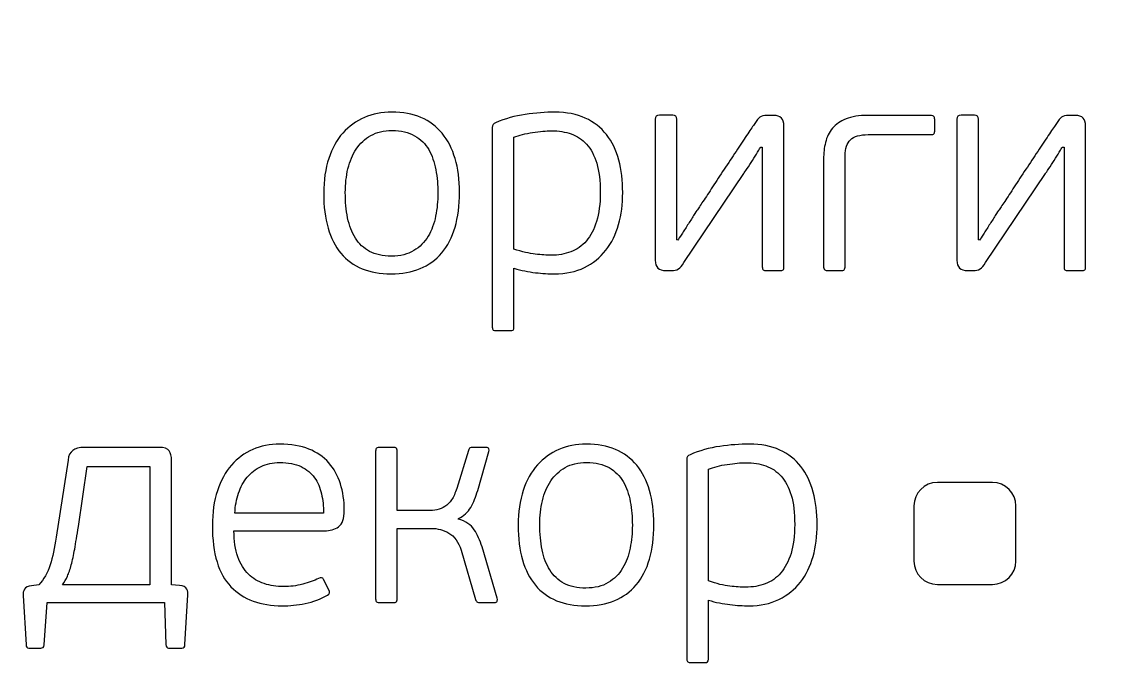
# Model space of a CAD drawing. Header units: centimetres. Extents: x -21.3 to 21.2, y -15.2 to 14.8.
# Drawn here: x -16.374 to -15.523, y 10.952 to 11.458 of the extents above; entities that cross this region are included whole.
import ezdxf

# ---------------------------------------------------------------- set-up
doc = ezdxf.new("R2010")
doc.units = ezdxf.units.CM
doc.header["$MEASUREMENT"] = 0
doc.layers.add('layer 1', color=7, linetype='Continuous')

msp = doc.modelspace()

# ---------------------------------------------------------------- linework, layer by layer
at = {"layer": 'layer 1', "color": 250, "lineweight": 9}
msp.add_open_spline([(-20.48124, 11.05641), (-19.50763, 9.93629), (-20.63091, 9.21685), (-20.38405, 8.155), (-20.38405, 8.155), (-20.16165, 7.19839), (-19.23313, 6.64559), (-18.3293, 6.43503), (-18.3293, 6.43503), (-18.3293, 6.43503), (-18.52548, 6.34899), (-18.52548, 6.34899), (-18.52548, 6.34899), (-18.77768, 6.25434), (-18.83952, 6.22257), (-19.06218, 6.03902), (-19.06218, 6.03902), (-19.28648, 5.85412), (-19.46901, 5.69561), (-19.58558, 5.39825), (-19.58558, 5.39825), (-19.77405, 4.91749), (-19.59821, 4.44479), (-19.2911, 4.13267), (-19.2911, 4.13267), (-19.17447, 4.01414), (-19.12273, 3.93029), (-19.00818, 3.81586), (-19.00818, 3.81586), (-18.06119, 2.86987), (-19.673, 1.85225), (-19.51121, 0.9869), (-19.51121, 0.9869), (-19.47444, 0.79026), (-19.39599, 0.71346), (-19.2818, 0.6142), (-19.2818, 0.6142), (-19.2818, 0.6142), (-19.07013, 0.6142), (-19.07013, 0.6142), (-19.07013, 0.6142), (-18.52163, 1.09095), (-18.86097, 1.4334), (-18.72211, 2.10062), (-18.72211, 2.10062), (-18.51994, 3.07206), (-17.46212, 3.13336), (-16.88172, 3.9644), (-16.88172, 3.9644), (-16.753, 4.14871), (-16.70448, 4.38319), (-16.63188, 4.63178), (-16.63188, 4.63178), (-16.56746, 4.85235), (-16.48956, 5.15629), (-16.31846, 5.27086), (-16.31846, 5.27086), (-16.19017, 5.00348), (-16.63712, 3.93343), (-16.27716, 3.89909), (-16.27716, 3.89909), (-15.95477, 3.87263), (-16.20726, 4.74762), (-15.93041, 5.27086), (-15.93041, 5.27086), (-15.4407, 5.01174), (-15.58374, 4.22602), (-15.53804, 3.79351), (-15.53804, 3.79351), (-15.35531, 2.0643), (-13.85762, 2.81711), (-13.49519, 2.02636), (-13.49519, 2.02636), (-13.24328, 1.47673), (-13.33885, 0.89642), (-12.72013, 0.89642), (-12.72013, 0.89642), (-12.56082, 1.13433), (-12.53964, 1.34378), (-12.69873, 1.62337), (-12.69873, 1.62337), (-12.94355, 2.05359), (-13.49783, 2.39427), (-13.41945, 2.86311), (-13.41945, 2.86311), (-13.33071, 3.39399), (-12.3524, 3.93692), (-12.87211, 5.04832), (-12.87211, 5.04832), (-12.99829, 5.31814), (-13.32545, 5.65994), (-13.59024, 5.81186), (-13.59024, 5.81186), (-13.71943, 5.88598), (-13.84145, 5.90507), (-13.91957, 6.01169), (-13.91957, 6.01169), (-13.70457, 6.01169), (-13.38829, 6.11747), (-13.24393, 6.18271), (-13.24393, 6.18271), (-13.02243, 6.28282), (-12.90803, 6.40551), (-12.74607, 6.5668), (-12.74607, 6.5668), (-12.45003, 6.86159), (-12.28242, 7.24684), (-12.15139, 7.70073), (-12.15139, 7.70073), (-12.02655, 8.13321), (-11.93247, 8.63226), (-11.74458, 9.02253), (-11.74458, 9.02253), (-11.3723, 9.79579), (-11.27957, 9.58561), (-11.02004, 9.88549), (-11.02004, 9.88549), (-10.81943, 10.12858), (-11.1653, 10.17303), (-11.35872, 10.11939), (-11.35872, 10.11939), (-11.4803, 10.08567), (-11.59694, 10.01186), (-11.69649, 9.96222), (-11.69649, 9.96222), (-12.37308, 9.62489), (-12.96594, 9.8032), (-13.94, 9.20711), (-13.94, 9.20711), (-14.52085, 8.85165), (-15.05976, 8.2471), (-15.36636, 7.63487), (-15.36636, 7.63487), (-15.39206, 7.58355), (-15.42192, 7.53221), (-15.43739, 7.4765), (-15.43739, 7.4765), (-15.48371, 7.30972), (-15.5532, 7.37628), (-15.49887, 7.45012), (-15.49887, 7.45012), (-15.44981, 7.51508), (-15.40932, 7.60773), (-15.44337, 7.72946), (-15.44337, 7.72946), (-15.50018, 7.93254), (-15.73826, 7.71833), (-15.37964, 8.74176), (-15.37964, 8.74176), (-15.23796, 9.14606), (-14.87314, 9.71549), (-14.53357, 9.90651), (-14.53357, 9.90651), (-14.23771, 10.07295), (-14.0686, 9.75855), (-13.70791, 10.06863), (-13.70791, 10.06863), (-13.34355, 10.35713), (-13.91861, 10.40096), (-14.19113, 10.26966), (-14.19113, 10.26966), (-14.30277, 10.21587), (-14.4828, 10.15845), (-14.57883, 10.09209), (-14.57883, 10.09209), (-15.13721, 9.70624), (-15.50471, 9.16134), (-15.65988, 8.48642), (-15.65988, 8.48642), (-15.70933, 8.29217), (-15.80263, 8.05219), (-15.84716, 8.39801), (-15.84716, 8.39801), (-15.94871, 9.1566), (-15.99017, 9.70987), (-16.60451, 10.3282), (-16.60451, 10.3282), (-16.74265, 10.46723), (-17.2672, 10.8666), (-17.3768, 10.63308), (-17.3768, 10.63308), (-17.49736, 10.30898), (-16.90858, 10.20822), (-16.66323, 10.07665), (-16.66323, 10.07665), (-16.25355, 9.85695), (-15.86953, 8.06992), (-16.06247, 7.90697), (-16.06247, 7.90697), (-16.25516, 7.74421), (-16.20721, 7.59841), (-16.13743, 7.45794), (-16.13743, 7.45794), (-16.08807, 7.35859), (-16.21138, 7.29185), (-16.25181, 7.48945), (-16.25181, 7.48945), (-16.31337, 7.83084), (-16.5628, 8.2617), (-16.71797, 8.57552), (-16.71797, 8.57552), (-16.84914, 8.84079), (-16.97501, 8.95265), (-17.1447, 9.17184), (-17.1447, 9.17184), (-17.59002, 9.74708), (-18.50385, 9.91917), (-19.02462, 10.36109), (-19.02462, 10.36109), (-19.22037, 10.5272), (-19.33814, 10.68138), (-19.55282, 10.85594), (-19.55282, 10.85594), (-19.64969, 10.9347), (-20.48124, 11.45764), (-20.48124, 11.05641)], degree=3, knots=[0, 0, 0, 0, 0.018182, 0.018182, 0.018182, 0.018182, 0.036364, 0.036364, 0.036364, 0.036364, 0.054545, 0.054545, 0.054545, 0.054545, 0.072727, 0.072727, 0.072727, 0.072727, 0.090909, 0.090909, 0.090909, 0.090909, 0.109091, 0.109091, 0.109091, 0.109091, 0.127273, 0.127273, 0.127273, 0.127273, 0.145455, 0.145455, 0.145455, 0.145455, 0.163636, 0.163636, 0.163636, 0.163636, 0.181818, 0.181818, 0.181818, 0.181818, 0.2, 0.2, 0.2, 0.2, 0.218182, 0.218182, 0.218182, 0.218182, 0.236364, 0.236364, 0.236364, 0.236364, 0.254545, 0.254545, 0.254545, 0.254545, 0.272727, 0.272727, 0.272727, 0.272727, 0.290909, 0.290909, 0.290909, 0.290909, 0.309091, 0.309091, 0.309091, 0.309091, 0.327273, 0.327273, 0.327273, 0.327273, 0.345455, 0.345455, 0.345455, 0.345455, 0.363636, 0.363636, 0.363636, 0.363636, 0.381818, 0.381818, 0.381818, 0.381818, 0.4, 0.4, 0.4, 0.4, 0.418182, 0.418182, 0.418182, 0.418182, 0.436364, 0.436364, 0.436364, 0.436364, 0.454545, 0.454545, 0.454545, 0.454545, 0.472727, 0.472727, 0.472727, 0.472727, 0.490909, 0.490909, 0.490909, 0.490909, 0.509091, 0.509091, 0.509091, 0.509091, 0.527273, 0.527273, 0.527273, 0.527273, 0.545455, 0.545455, 0.545455, 0.545455, 0.563636, 0.563636, 0.563636, 0.563636, 0.581818, 0.581818, 0.581818, 0.581818, 0.6, 0.6, 0.6, 0.6, 0.618182, 0.618182, 0.618182, 0.618182, 0.636364, 0.636364, 0.636364, 0.636364, 0.654545, 0.654545, 0.654545, 0.654545, 0.672727, 0.672727, 0.672727, 0.672727, 0.690909, 0.690909, 0.690909, 0.690909, 0.709091, 0.709091, 0.709091, 0.709091, 0.727273, 0.727273, 0.727273, 0.727273, 0.745455, 0.745455, 0.745455, 0.745455, 0.763636, 0.763636, 0.763636, 0.763636, 0.781818, 0.781818, 0.781818, 0.781818, 0.8, 0.8, 0.8, 0.8, 0.818182, 0.818182, 0.818182, 0.818182, 0.836364, 0.836364, 0.836364, 0.836364, 0.854545, 0.854545, 0.854545, 0.854545, 0.872727, 0.872727, 0.872727, 0.872727, 0.890909, 0.890909, 0.890909, 0.890909, 0.909091, 0.909091, 0.909091, 0.909091, 0.927273, 0.927273, 0.927273, 0.927273, 0.945455, 0.945455, 0.945455, 0.945455, 0.963636, 0.963636, 0.963636, 0.963636, 1, 1, 1, 1], dxfattribs=at)
at = {"layer": 'layer 1', "color": 29}
for points, knots in [([(-16.03528, 11.32587), (-16.03528, 11.30544), (-16.03985, 11.28981), (-16.04896, 11.27898), (-16.04896, 11.27898), (-16.05811, 11.26815), (-16.07119, 11.26274), (-16.08823, 11.26274), (-16.08823, 11.26274), (-16.10511, 11.26274), (-16.118, 11.26804), (-16.12692, 11.27864), (-16.12692, 11.27864), (-16.1358, 11.28924), (-16.14026, 11.30475), (-16.14026, 11.32518), (-16.14026, 11.32518), (-16.14026, 11.33525), (-16.13896, 11.34421), (-16.13637, 11.35206), (-16.13637, 11.35206), (-16.13378, 11.35991), (-16.13016, 11.36647), (-16.12543, 11.37173), (-16.12543, 11.37173), (-16.1207, 11.37699), (-16.11514, 11.38099), (-16.10877, 11.38374), (-16.10877, 11.38374), (-16.10237, 11.38648), (-16.09532, 11.38785), (-16.08754, 11.38785), (-16.08754, 11.38785), (-16.0705, 11.38785), (-16.05754, 11.3824), (-16.04862, 11.3715), (-16.04862, 11.3715), (-16.03974, 11.3606), (-16.03528, 11.34539), (-16.03528, 11.32587)], [0, 0, 0, 0, 0.090909, 0.090909, 0.090909, 0.090909, 0.181818, 0.181818, 0.181818, 0.181818, 0.272727, 0.272727, 0.272727, 0.272727, 0.363636, 0.363636, 0.363636, 0.363636, 0.454545, 0.454545, 0.454545, 0.454545, 0.545455, 0.545455, 0.545455, 0.545455, 0.636364, 0.636364, 0.636364, 0.636364, 0.727273, 0.727273, 0.727273, 0.727273, 0.818182, 0.818182, 0.818182, 0.818182, 1, 1, 1, 1]), ([(-15.90903, 11.32564), (-15.90903, 11.3168), (-15.91009, 11.30856), (-15.91223, 11.30094), (-15.91223, 11.30094), (-15.91436, 11.29331), (-15.91764, 11.28668), (-15.92206, 11.28104), (-15.92206, 11.28104), (-15.92648, 11.2754), (-15.93201, 11.27094), (-15.93864, 11.26766), (-15.93864, 11.26766), (-15.94528, 11.26438), (-15.95301, 11.26274), (-15.96186, 11.26274), (-15.96186, 11.26274), (-15.96628, 11.26274), (-15.97116, 11.26305), (-15.9765, 11.26366), (-15.9765, 11.26366), (-15.98183, 11.26427), (-15.9874, 11.26541), (-15.99319, 11.26709), (-15.99319, 11.26709), (-15.99319, 11.26709), (-15.99319, 11.22158), (-15.99319, 11.22158), (-15.99319, 11.22158), (-15.99319, 11.22035), (-15.99339, 11.21959), (-15.99377, 11.21929), (-15.99377, 11.21929), (-15.99415, 11.21898), (-15.99495, 11.21883), (-15.99617, 11.21883), (-15.99617, 11.21883), (-15.99617, 11.21883), (-16.00669, 11.21883), (-16.00669, 11.21883), (-16.00669, 11.21883), (-16.00775, 11.21883), (-16.00856, 11.21898), (-16.00909, 11.21929), (-16.00909, 11.21929), (-16.00962, 11.21959), (-16.00989, 11.22035), (-16.00989, 11.22158), (-16.00989, 11.22158), (-16.00989, 11.22158), (-16.00989, 11.37596), (-16.00989, 11.37596), (-16.00989, 11.37596), (-16.00989, 11.37779), (-16.00905, 11.37901), (-16.00737, 11.37962), (-16.00737, 11.37962), (-16.00006, 11.38282), (-15.99239, 11.385), (-15.98439, 11.38614), (-15.98439, 11.38614), (-15.97638, 11.38728), (-15.96872, 11.38785), (-15.9614, 11.38785), (-15.9614, 11.38785), (-15.9524, 11.38785), (-15.94459, 11.38633), (-15.93796, 11.38328), (-15.93796, 11.38328), (-15.93133, 11.38023), (-15.92587, 11.37596), (-15.9216, 11.37047), (-15.9216, 11.37047), (-15.91733, 11.36498), (-15.91417, 11.35843), (-15.91211, 11.3508), (-15.91211, 11.3508), (-15.91005, 11.34318), (-15.90903, 11.33479), (-15.90903, 11.32564)], [0, 0, 0, 0, 0.047619, 0.047619, 0.047619, 0.047619, 0.095238, 0.095238, 0.095238, 0.095238, 0.142857, 0.142857, 0.142857, 0.142857, 0.190476, 0.190476, 0.190476, 0.190476, 0.238095, 0.238095, 0.238095, 0.238095, 0.285714, 0.285714, 0.285714, 0.285714, 0.333333, 0.333333, 0.333333, 0.333333, 0.380952, 0.380952, 0.380952, 0.380952, 0.428571, 0.428571, 0.428571, 0.428571, 0.47619, 0.47619, 0.47619, 0.47619, 0.52381, 0.52381, 0.52381, 0.52381, 0.571429, 0.571429, 0.571429, 0.571429, 0.619048, 0.619048, 0.619048, 0.619048, 0.666667, 0.666667, 0.666667, 0.666667, 0.714286, 0.714286, 0.714286, 0.714286, 0.761905, 0.761905, 0.761905, 0.761905, 0.809524, 0.809524, 0.809524, 0.809524, 0.857143, 0.857143, 0.857143, 0.857143, 0.904762, 0.904762, 0.904762, 0.904762, 1, 1, 1, 1]), ([(-15.88387, 11.38236), (-15.88387, 11.3845), (-15.8828, 11.38557), (-15.88067, 11.38557), (-15.88067, 11.38557), (-15.88067, 11.38557), (-15.87037, 11.38557), (-15.87037, 11.38557), (-15.87037, 11.38557), (-15.86824, 11.38557), (-15.86717, 11.3845), (-15.86717, 11.38236), (-15.86717, 11.38236), (-15.86717, 11.38236), (-15.86717, 11.28905), (-15.86717, 11.28905), (-15.86717, 11.28905), (-15.86717, 11.28905), (-15.86648, 11.28882), (-15.86648, 11.28882), (-15.86648, 11.28882), (-15.86587, 11.28973), (-15.86484, 11.29129), (-15.86339, 11.29351), (-15.86339, 11.29351), (-15.86195, 11.29572), (-15.86042, 11.29808), (-15.85882, 11.3006), (-15.85882, 11.3006), (-15.85722, 11.30311), (-15.8557, 11.30551), (-15.85425, 11.3078), (-15.85425, 11.3078), (-15.8528, 11.31009), (-15.85177, 11.31161), (-15.85116, 11.31238), (-15.85116, 11.31238), (-15.85009, 11.31405), (-15.84842, 11.31661), (-15.84613, 11.32004), (-15.84613, 11.32004), (-15.84384, 11.32347), (-15.84129, 11.32736), (-15.83846, 11.3317), (-15.83846, 11.3317), (-15.83564, 11.33605), (-15.83263, 11.34062), (-15.82943, 11.34543), (-15.82943, 11.34543), (-15.82623, 11.35023), (-15.82318, 11.3548), (-15.82028, 11.35915), (-15.82028, 11.35915), (-15.81738, 11.36349), (-15.81475, 11.36746), (-15.81239, 11.37104), (-15.81239, 11.37104), (-15.81003, 11.37463), (-15.80816, 11.37733), (-15.80679, 11.37916), (-15.80679, 11.37916), (-15.80541, 11.38145), (-15.80416, 11.38305), (-15.80301, 11.38397), (-15.80301, 11.38397), (-15.80187, 11.38488), (-15.79992, 11.38534), (-15.79718, 11.38534), (-15.79718, 11.38534), (-15.79718, 11.38534), (-15.79215, 11.38534), (-15.79215, 11.38534), (-15.79215, 11.38534), (-15.78696, 11.38534), (-15.78438, 11.38267), (-15.78438, 11.37733), (-15.78438, 11.37733), (-15.78438, 11.37733), (-15.78438, 11.26823), (-15.78438, 11.26823), (-15.78438, 11.26823), (-15.78438, 11.26701), (-15.7846, 11.26621), (-15.78506, 11.26583), (-15.78506, 11.26583), (-15.78552, 11.26545), (-15.78635, 11.26526), (-15.78758, 11.26526), (-15.78758, 11.26526), (-15.78758, 11.26526), (-15.79787, 11.26526), (-15.79787, 11.26526), (-15.79787, 11.26526), (-15.79909, 11.26526), (-15.79992, 11.26545), (-15.80038, 11.26583), (-15.80038, 11.26583), (-15.80084, 11.26621), (-15.80107, 11.26701), (-15.80107, 11.26823), (-15.80107, 11.26823), (-15.80107, 11.26823), (-15.80107, 11.36086), (-15.80107, 11.36086), (-15.80107, 11.36086), (-15.80107, 11.36086), (-15.80221, 11.36086), (-15.80221, 11.36086), (-15.80221, 11.36086), (-15.80267, 11.36025), (-15.80351, 11.35896), (-15.80473, 11.35698), (-15.80473, 11.35698), (-15.80595, 11.35499), (-15.80728, 11.35286), (-15.80873, 11.35057), (-15.80873, 11.35057), (-15.81018, 11.34829), (-15.81155, 11.34615), (-15.81285, 11.34417), (-15.81285, 11.34417), (-15.81414, 11.34219), (-15.81502, 11.34089), (-15.81548, 11.34028), (-15.81548, 11.34028), (-15.81548, 11.34028), (-15.86168, 11.27144), (-15.86168, 11.27144), (-15.86168, 11.27144), (-15.86321, 11.26899), (-15.86466, 11.26736), (-15.86602, 11.26652), (-15.86602, 11.26652), (-15.8674, 11.26568), (-15.86915, 11.26526), (-15.87128, 11.26526), (-15.87128, 11.26526), (-15.87128, 11.26526), (-15.87563, 11.26526), (-15.87563, 11.26526), (-15.87563, 11.26526), (-15.88112, 11.26526), (-15.88387, 11.26793), (-15.88387, 11.27326), (-15.88387, 11.27326), (-15.88387, 11.27326), (-15.88387, 11.38236), (-15.88387, 11.38236)], [0, 0, 0, 0, 0.026316, 0.026316, 0.026316, 0.026316, 0.052632, 0.052632, 0.052632, 0.052632, 0.078947, 0.078947, 0.078947, 0.078947, 0.105263, 0.105263, 0.105263, 0.105263, 0.131579, 0.131579, 0.131579, 0.131579, 0.157895, 0.157895, 0.157895, 0.157895, 0.184211, 0.184211, 0.184211, 0.184211, 0.210526, 0.210526, 0.210526, 0.210526, 0.236842, 0.236842, 0.236842, 0.236842, 0.263158, 0.263158, 0.263158, 0.263158, 0.289474, 0.289474, 0.289474, 0.289474, 0.315789, 0.315789, 0.315789, 0.315789, 0.342105, 0.342105, 0.342105, 0.342105, 0.368421, 0.368421, 0.368421, 0.368421, 0.394737, 0.394737, 0.394737, 0.394737, 0.421053, 0.421053, 0.421053, 0.421053, 0.447368, 0.447368, 0.447368, 0.447368, 0.473684, 0.473684, 0.473684, 0.473684, 0.5, 0.5, 0.5, 0.5, 0.526316, 0.526316, 0.526316, 0.526316, 0.552632, 0.552632, 0.552632, 0.552632, 0.578947, 0.578947, 0.578947, 0.578947, 0.605263, 0.605263, 0.605263, 0.605263, 0.631579, 0.631579, 0.631579, 0.631579, 0.657895, 0.657895, 0.657895, 0.657895, 0.684211, 0.684211, 0.684211, 0.684211, 0.710526, 0.710526, 0.710526, 0.710526, 0.736842, 0.736842, 0.736842, 0.736842, 0.763158, 0.763158, 0.763158, 0.763158, 0.789474, 0.789474, 0.789474, 0.789474, 0.815789, 0.815789, 0.815789, 0.815789, 0.842105, 0.842105, 0.842105, 0.842105, 0.868421, 0.868421, 0.868421, 0.868421, 0.894737, 0.894737, 0.894737, 0.894737, 0.921053, 0.921053, 0.921053, 0.921053, 0.947368, 0.947368, 0.947368, 0.947368, 1, 1, 1, 1]), ([(-15.71919, 11.37047), (-15.72559, 11.37047), (-15.73017, 11.36914), (-15.73291, 11.36647), (-15.73291, 11.36647), (-15.73565, 11.3638), (-15.73702, 11.35976), (-15.73702, 11.35427), (-15.73702, 11.35427), (-15.73702, 11.35427), (-15.73702, 11.26892), (-15.73702, 11.26892), (-15.73702, 11.26892), (-15.73702, 11.2674), (-15.73725, 11.2664), (-15.73771, 11.26595), (-15.73771, 11.26595), (-15.73817, 11.26549), (-15.73916, 11.26526), (-15.74069, 11.26526), (-15.74069, 11.26526), (-15.74069, 11.26526), (-15.74983, 11.26526), (-15.74983, 11.26526), (-15.74983, 11.26526), (-15.75121, 11.26526), (-15.7522, 11.26549), (-15.75281, 11.26595), (-15.75281, 11.26595), (-15.75342, 11.2664), (-15.75372, 11.2674), (-15.75372, 11.26892), (-15.75372, 11.26892), (-15.75372, 11.26892), (-15.75372, 11.35149), (-15.75372, 11.35149), (-15.75372, 11.35149), (-15.75372, 11.35606), (-15.75323, 11.36041), (-15.75224, 11.36452), (-15.75224, 11.36452), (-15.75124, 11.36864), (-15.74945, 11.37226), (-15.74686, 11.37539), (-15.74686, 11.37539), (-15.74427, 11.37851), (-15.74076, 11.38096), (-15.73634, 11.38271), (-15.73634, 11.38271), (-15.73192, 11.38446), (-15.72627, 11.38534), (-15.71941, 11.38534), (-15.71941, 11.38534), (-15.71941, 11.38534), (-15.67115, 11.38534), (-15.67115, 11.38534), (-15.67115, 11.38534), (-15.66963, 11.38534), (-15.66867, 11.385), (-15.66829, 11.38431), (-15.66829, 11.38431), (-15.66791, 11.38359), (-15.66772, 11.38263), (-15.66772, 11.38137), (-15.66772, 11.38137), (-15.66772, 11.38137), (-15.66772, 11.37394), (-15.66772, 11.37394), (-15.66772, 11.37394), (-15.66772, 11.37272), (-15.66791, 11.37184), (-15.66829, 11.37127), (-15.66829, 11.37127), (-15.66867, 11.37074), (-15.66963, 11.37047), (-15.67115, 11.37047), (-15.67115, 11.37047), (-15.67115, 11.37047), (-15.71919, 11.37047), (-15.71919, 11.37047)], [0, 0, 0, 0, 0.047619, 0.047619, 0.047619, 0.047619, 0.095238, 0.095238, 0.095238, 0.095238, 0.142857, 0.142857, 0.142857, 0.142857, 0.190476, 0.190476, 0.190476, 0.190476, 0.238095, 0.238095, 0.238095, 0.238095, 0.285714, 0.285714, 0.285714, 0.285714, 0.333333, 0.333333, 0.333333, 0.333333, 0.380952, 0.380952, 0.380952, 0.380952, 0.428571, 0.428571, 0.428571, 0.428571, 0.47619, 0.47619, 0.47619, 0.47619, 0.52381, 0.52381, 0.52381, 0.52381, 0.571429, 0.571429, 0.571429, 0.571429, 0.619048, 0.619048, 0.619048, 0.619048, 0.666667, 0.666667, 0.666667, 0.666667, 0.714286, 0.714286, 0.714286, 0.714286, 0.761905, 0.761905, 0.761905, 0.761905, 0.809524, 0.809524, 0.809524, 0.809524, 0.857143, 0.857143, 0.857143, 0.857143, 0.904762, 0.904762, 0.904762, 0.904762, 1, 1, 1, 1]), ([(-15.65057, 11.38236), (-15.65057, 11.3845), (-15.6495, 11.38557), (-15.64737, 11.38557), (-15.64737, 11.38557), (-15.64737, 11.38557), (-15.63707, 11.38557), (-15.63707, 11.38557), (-15.63707, 11.38557), (-15.63494, 11.38557), (-15.63387, 11.3845), (-15.63387, 11.38236), (-15.63387, 11.38236), (-15.63387, 11.38236), (-15.63387, 11.28905), (-15.63387, 11.28905), (-15.63387, 11.28905), (-15.63387, 11.28905), (-15.63318, 11.28882), (-15.63318, 11.28882), (-15.63318, 11.28882), (-15.63257, 11.28973), (-15.63154, 11.29129), (-15.63009, 11.29351), (-15.63009, 11.29351), (-15.62865, 11.29572), (-15.62712, 11.29808), (-15.62552, 11.3006), (-15.62552, 11.3006), (-15.62392, 11.30311), (-15.6224, 11.30551), (-15.62095, 11.3078), (-15.62095, 11.3078), (-15.6195, 11.31009), (-15.61847, 11.31161), (-15.61786, 11.31238), (-15.61786, 11.31238), (-15.61679, 11.31405), (-15.61512, 11.31661), (-15.61283, 11.32004), (-15.61283, 11.32004), (-15.61054, 11.32347), (-15.60799, 11.32736), (-15.60516, 11.3317), (-15.60516, 11.3317), (-15.60235, 11.33605), (-15.59933, 11.34062), (-15.59613, 11.34543), (-15.59613, 11.34543), (-15.59293, 11.35023), (-15.58988, 11.3548), (-15.58698, 11.35915), (-15.58698, 11.35915), (-15.58409, 11.36349), (-15.58146, 11.36746), (-15.57909, 11.37104), (-15.57909, 11.37104), (-15.57673, 11.37463), (-15.57486, 11.37733), (-15.57349, 11.37916), (-15.57349, 11.37916), (-15.57211, 11.38145), (-15.57086, 11.38305), (-15.56971, 11.38397), (-15.56971, 11.38397), (-15.56857, 11.38488), (-15.56662, 11.38534), (-15.56388, 11.38534), (-15.56388, 11.38534), (-15.56388, 11.38534), (-15.55885, 11.38534), (-15.55885, 11.38534), (-15.55885, 11.38534), (-15.55367, 11.38534), (-15.55108, 11.38267), (-15.55108, 11.37733), (-15.55108, 11.37733), (-15.55108, 11.37733), (-15.55108, 11.26823), (-15.55108, 11.26823), (-15.55108, 11.26823), (-15.55108, 11.26701), (-15.5513, 11.26621), (-15.55176, 11.26583), (-15.55176, 11.26583), (-15.55222, 11.26545), (-15.55306, 11.26526), (-15.55428, 11.26526), (-15.55428, 11.26526), (-15.55428, 11.26526), (-15.56457, 11.26526), (-15.56457, 11.26526), (-15.56457, 11.26526), (-15.56579, 11.26526), (-15.56662, 11.26545), (-15.56708, 11.26583), (-15.56708, 11.26583), (-15.56754, 11.26621), (-15.56777, 11.26701), (-15.56777, 11.26823), (-15.56777, 11.26823), (-15.56777, 11.26823), (-15.56777, 11.36086), (-15.56777, 11.36086), (-15.56777, 11.36086), (-15.56777, 11.36086), (-15.56891, 11.36086), (-15.56891, 11.36086), (-15.56891, 11.36086), (-15.56937, 11.36025), (-15.57021, 11.35896), (-15.57143, 11.35698), (-15.57143, 11.35698), (-15.57265, 11.35499), (-15.57398, 11.35286), (-15.57543, 11.35057), (-15.57543, 11.35057), (-15.57688, 11.34829), (-15.57825, 11.34615), (-15.57955, 11.34417), (-15.57955, 11.34417), (-15.58084, 11.34219), (-15.58172, 11.34089), (-15.58218, 11.34028), (-15.58218, 11.34028), (-15.58218, 11.34028), (-15.62838, 11.27144), (-15.62838, 11.27144), (-15.62838, 11.27144), (-15.62991, 11.26899), (-15.63136, 11.26736), (-15.63272, 11.26652), (-15.63272, 11.26652), (-15.6341, 11.26568), (-15.63585, 11.26526), (-15.63799, 11.26526), (-15.63799, 11.26526), (-15.63799, 11.26526), (-15.64234, 11.26526), (-15.64234, 11.26526), (-15.64234, 11.26526), (-15.64782, 11.26526), (-15.65057, 11.26793), (-15.65057, 11.27326), (-15.65057, 11.27326), (-15.65057, 11.27326), (-15.65057, 11.38236), (-15.65057, 11.38236)], [0, 0, 0, 0, 0.026316, 0.026316, 0.026316, 0.026316, 0.052632, 0.052632, 0.052632, 0.052632, 0.078947, 0.078947, 0.078947, 0.078947, 0.105263, 0.105263, 0.105263, 0.105263, 0.131579, 0.131579, 0.131579, 0.131579, 0.157895, 0.157895, 0.157895, 0.157895, 0.184211, 0.184211, 0.184211, 0.184211, 0.210526, 0.210526, 0.210526, 0.210526, 0.236842, 0.236842, 0.236842, 0.236842, 0.263158, 0.263158, 0.263158, 0.263158, 0.289474, 0.289474, 0.289474, 0.289474, 0.315789, 0.315789, 0.315789, 0.315789, 0.342105, 0.342105, 0.342105, 0.342105, 0.368421, 0.368421, 0.368421, 0.368421, 0.394737, 0.394737, 0.394737, 0.394737, 0.421053, 0.421053, 0.421053, 0.421053, 0.447368, 0.447368, 0.447368, 0.447368, 0.473684, 0.473684, 0.473684, 0.473684, 0.5, 0.5, 0.5, 0.5, 0.526316, 0.526316, 0.526316, 0.526316, 0.552632, 0.552632, 0.552632, 0.552632, 0.578947, 0.578947, 0.578947, 0.578947, 0.605263, 0.605263, 0.605263, 0.605263, 0.631579, 0.631579, 0.631579, 0.631579, 0.657895, 0.657895, 0.657895, 0.657895, 0.684211, 0.684211, 0.684211, 0.684211, 0.710526, 0.710526, 0.710526, 0.710526, 0.736842, 0.736842, 0.736842, 0.736842, 0.763158, 0.763158, 0.763158, 0.763158, 0.789474, 0.789474, 0.789474, 0.789474, 0.815789, 0.815789, 0.815789, 0.815789, 0.842105, 0.842105, 0.842105, 0.842105, 0.868421, 0.868421, 0.868421, 0.868421, 0.894737, 0.894737, 0.894737, 0.894737, 0.921053, 0.921053, 0.921053, 0.921053, 0.947368, 0.947368, 0.947368, 0.947368, 1, 1, 1, 1]), ([(-16.05197, 11.32507), (-16.05197, 11.33132), (-16.05251, 11.33742), (-16.05357, 11.34329), (-16.05357, 11.34329), (-16.05464, 11.3492), (-16.05647, 11.35438), (-16.05906, 11.35888), (-16.05906, 11.35888), (-16.06165, 11.36338), (-16.06528, 11.367), (-16.06993, 11.36967), (-16.06993, 11.36967), (-16.07458, 11.37234), (-16.08041, 11.37367), (-16.08742, 11.37367), (-16.08742, 11.37367), (-16.09383, 11.37367), (-16.09932, 11.37238), (-16.10389, 11.36978), (-16.10389, 11.36978), (-16.10847, 11.36719), (-16.11221, 11.36369), (-16.1151, 11.35934), (-16.1151, 11.35934), (-16.118, 11.35499), (-16.12013, 11.34993), (-16.12151, 11.34409), (-16.12151, 11.34409), (-16.12288, 11.3383), (-16.12356, 11.33216), (-16.12356, 11.32576), (-16.12356, 11.32576), (-16.12356, 11.31859), (-16.12295, 11.312), (-16.12174, 11.30605), (-16.12174, 11.30605), (-16.12051, 11.30006), (-16.11853, 11.29488), (-16.11579, 11.29046), (-16.11579, 11.29046), (-16.11304, 11.28603), (-16.10938, 11.28257), (-16.10481, 11.28013), (-16.10481, 11.28013), (-16.10023, 11.27769), (-16.09459, 11.27647), (-16.08788, 11.27647), (-16.08788, 11.27647), (-16.08102, 11.27647), (-16.07526, 11.27788), (-16.07061, 11.2807), (-16.07061, 11.2807), (-16.06596, 11.28352), (-16.06226, 11.28725), (-16.05952, 11.29183), (-16.05952, 11.29183), (-16.05678, 11.2964), (-16.05483, 11.30163), (-16.05369, 11.30742), (-16.05369, 11.30742), (-16.05255, 11.31322), (-16.05197, 11.31912), (-16.05197, 11.32507)], [0, 0, 0, 0, 0.058824, 0.058824, 0.058824, 0.058824, 0.117647, 0.117647, 0.117647, 0.117647, 0.176471, 0.176471, 0.176471, 0.176471, 0.235294, 0.235294, 0.235294, 0.235294, 0.294118, 0.294118, 0.294118, 0.294118, 0.352941, 0.352941, 0.352941, 0.352941, 0.411765, 0.411765, 0.411765, 0.411765, 0.470588, 0.470588, 0.470588, 0.470588, 0.529412, 0.529412, 0.529412, 0.529412, 0.588235, 0.588235, 0.588235, 0.588235, 0.647059, 0.647059, 0.647059, 0.647059, 0.705882, 0.705882, 0.705882, 0.705882, 0.764706, 0.764706, 0.764706, 0.764706, 0.823529, 0.823529, 0.823529, 0.823529, 0.882353, 0.882353, 0.882353, 0.882353, 1, 1, 1, 1]), ([(-15.92641, 11.32564), (-15.92641, 11.33464), (-15.92732, 11.34219), (-15.92915, 11.34829), (-15.92915, 11.34829), (-15.93098, 11.35438), (-15.93357, 11.3593), (-15.93693, 11.36304), (-15.93693, 11.36304), (-15.94028, 11.36678), (-15.94425, 11.36944), (-15.94882, 11.37104), (-15.94882, 11.37104), (-15.9534, 11.37264), (-15.9585, 11.37345), (-15.96415, 11.37345), (-15.96415, 11.37345), (-15.96826, 11.37345), (-15.97311, 11.37302), (-15.97867, 11.37218), (-15.97867, 11.37218), (-15.98423, 11.37135), (-15.98908, 11.37009), (-15.99319, 11.36841), (-15.99319, 11.36841), (-15.99319, 11.36841), (-15.99319, 11.28196), (-15.99319, 11.28196), (-15.99319, 11.28196), (-15.98679, 11.27982), (-15.98126, 11.27849), (-15.97661, 11.27795), (-15.97661, 11.27795), (-15.97196, 11.27742), (-15.96788, 11.27715), (-15.96438, 11.27715), (-15.96438, 11.27715), (-15.95889, 11.27715), (-15.95381, 11.27803), (-15.94916, 11.27979), (-15.94916, 11.27979), (-15.94451, 11.28154), (-15.94051, 11.28436), (-15.93716, 11.28825), (-15.93716, 11.28825), (-15.9338, 11.29213), (-15.93117, 11.29717), (-15.92927, 11.30334), (-15.92927, 11.30334), (-15.92736, 11.30952), (-15.92641, 11.31695), (-15.92641, 11.32564)], [0, 0, 0, 0, 0.071429, 0.071429, 0.071429, 0.071429, 0.142857, 0.142857, 0.142857, 0.142857, 0.214286, 0.214286, 0.214286, 0.214286, 0.285714, 0.285714, 0.285714, 0.285714, 0.357143, 0.357143, 0.357143, 0.357143, 0.428571, 0.428571, 0.428571, 0.428571, 0.5, 0.5, 0.5, 0.5, 0.571429, 0.571429, 0.571429, 0.571429, 0.642857, 0.642857, 0.642857, 0.642857, 0.714286, 0.714286, 0.714286, 0.714286, 0.785714, 0.785714, 0.785714, 0.785714, 0.857143, 0.857143, 0.857143, 0.857143, 1, 1, 1, 1]), ([(-16.36063, 11.02213), (-16.35666, 11.0264), (-16.35373, 11.03155), (-16.35182, 11.03757), (-16.35182, 11.03757), (-16.34991, 11.0436), (-16.34835, 11.05072), (-16.34713, 11.05896), (-16.34713, 11.05896), (-16.34713, 11.05896), (-16.33798, 11.11865), (-16.33798, 11.11865), (-16.33798, 11.11865), (-16.33752, 11.12216), (-16.3363, 11.12467), (-16.33432, 11.1262), (-16.33432, 11.1262), (-16.33234, 11.12773), (-16.32937, 11.12849), (-16.3254, 11.12849), (-16.3254, 11.12849), (-16.3254, 11.12849), (-16.26799, 11.12849), (-16.26799, 11.12849), (-16.26799, 11.12849), (-16.26357, 11.12849), (-16.26079, 11.12757), (-16.25965, 11.12574), (-16.25965, 11.12574), (-16.2585, 11.12391), (-16.25793, 11.12155), (-16.25793, 11.11865), (-16.25793, 11.11865), (-16.25793, 11.11865), (-16.25793, 11.02213), (-16.25793, 11.02213), (-16.25793, 11.02213), (-16.25793, 11.02213), (-16.25175, 11.02167), (-16.25175, 11.02167), (-16.25175, 11.02167), (-16.24871, 11.02137), (-16.24684, 11.02042), (-16.24615, 11.01881), (-16.24615, 11.01881), (-16.24547, 11.01722), (-16.2452, 11.01573), (-16.24535, 11.01436), (-16.24535, 11.01436), (-16.24535, 11.01436), (-16.24764, 10.97593), (-16.24764, 10.97593), (-16.24764, 10.97593), (-16.24764, 10.9741), (-16.2484, 10.97319), (-16.24992, 10.97319), (-16.24992, 10.97319), (-16.24992, 10.97319), (-16.26022, 10.97319), (-16.26022, 10.97319), (-16.26022, 10.97319), (-16.26144, 10.97319), (-16.26212, 10.9741), (-16.26228, 10.97593), (-16.26228, 10.97593), (-16.26228, 10.97593), (-16.26342, 11.00841), (-16.26342, 11.00841), (-16.26342, 11.00841), (-16.26342, 11.00841), (-16.35422, 11.00841), (-16.35422, 11.00841), (-16.35422, 11.00841), (-16.35422, 11.00841), (-16.35651, 10.9757), (-16.35651, 10.9757), (-16.35651, 10.9757), (-16.35651, 10.97479), (-16.35678, 10.97414), (-16.35731, 10.97376), (-16.35731, 10.97376), (-16.35784, 10.97337), (-16.35841, 10.97319), (-16.35903, 10.97319), (-16.35903, 10.97319), (-16.35903, 10.97319), (-16.3684, 10.97319), (-16.3684, 10.97319), (-16.3684, 10.97319), (-16.36962, 10.97319), (-16.37031, 10.97402), (-16.37046, 10.9757), (-16.37046, 10.9757), (-16.37046, 10.9757), (-16.37275, 11.0139), (-16.37275, 11.0139), (-16.37275, 11.0139), (-16.3729, 11.01558), (-16.37256, 11.01717), (-16.37172, 11.0187), (-16.37172, 11.0187), (-16.37088, 11.02023), (-16.36901, 11.02114), (-16.36612, 11.02144), (-16.36612, 11.02144), (-16.36612, 11.02144), (-16.36063, 11.02213), (-16.36063, 11.02213)], [0, 0, 0, 0, 0.035714, 0.035714, 0.035714, 0.035714, 0.071429, 0.071429, 0.071429, 0.071429, 0.107143, 0.107143, 0.107143, 0.107143, 0.142857, 0.142857, 0.142857, 0.142857, 0.178571, 0.178571, 0.178571, 0.178571, 0.214286, 0.214286, 0.214286, 0.214286, 0.25, 0.25, 0.25, 0.25, 0.285714, 0.285714, 0.285714, 0.285714, 0.321429, 0.321429, 0.321429, 0.321429, 0.357143, 0.357143, 0.357143, 0.357143, 0.392857, 0.392857, 0.392857, 0.392857, 0.428571, 0.428571, 0.428571, 0.428571, 0.464286, 0.464286, 0.464286, 0.464286, 0.5, 0.5, 0.5, 0.5, 0.535714, 0.535714, 0.535714, 0.535714, 0.571429, 0.571429, 0.571429, 0.571429, 0.607143, 0.607143, 0.607143, 0.607143, 0.642857, 0.642857, 0.642857, 0.642857, 0.678571, 0.678571, 0.678571, 0.678571, 0.714286, 0.714286, 0.714286, 0.714286, 0.75, 0.75, 0.75, 0.75, 0.785714, 0.785714, 0.785714, 0.785714, 0.821429, 0.821429, 0.821429, 0.821429, 0.857143, 0.857143, 0.857143, 0.857143, 0.892857, 0.892857, 0.892857, 0.892857, 0.928571, 0.928571, 0.928571, 0.928571, 1, 1, 1, 1]), ([(-16.17422, 11.131), (-16.16553, 11.131), (-16.15805, 11.12975), (-16.15181, 11.12723), (-16.15181, 11.12723), (-16.14555, 11.12471), (-16.1404, 11.12117), (-16.13636, 11.11659), (-16.13636, 11.11659), (-16.13232, 11.11202), (-16.12931, 11.10661), (-16.12733, 11.10035), (-16.12733, 11.10035), (-16.12535, 11.0941), (-16.12436, 11.08724), (-16.12436, 11.07977), (-16.12436, 11.07977), (-16.12436, 11.07336), (-16.12584, 11.06914), (-16.12882, 11.06708), (-16.12882, 11.06708), (-16.13179, 11.06502), (-16.13541, 11.06399), (-16.13968, 11.06399), (-16.13968, 11.06399), (-16.13968, 11.06399), (-16.20967, 11.06399), (-16.20967, 11.06399), (-16.20967, 11.06399), (-16.20967, 11.0561), (-16.20868, 11.04939), (-16.2067, 11.04386), (-16.2067, 11.04386), (-16.20471, 11.03833), (-16.20197, 11.03383), (-16.19854, 11.03044), (-16.19854, 11.03044), (-16.19511, 11.02701), (-16.19103, 11.02453), (-16.18638, 11.02305), (-16.18638, 11.02305), (-16.18173, 11.02152), (-16.17669, 11.02076), (-16.17136, 11.02076), (-16.17136, 11.02076), (-16.16629, 11.02076), (-16.16137, 11.02137), (-16.15653, 11.02259), (-16.15653, 11.02259), (-16.15173, 11.02381), (-16.14765, 11.02534), (-16.14426, 11.02716), (-16.14426, 11.02716), (-16.14243, 11.02808), (-16.14113, 11.02777), (-16.14037, 11.02625), (-16.14037, 11.02625), (-16.14037, 11.02625), (-16.13625, 11.01821), (-16.13625, 11.01821), (-16.13625, 11.01821), (-16.13534, 11.01634), (-16.13572, 11.01504), (-16.1374, 11.01424), (-16.1374, 11.01424), (-16.14273, 11.011), (-16.14845, 11.00879), (-16.15455, 11.00765), (-16.15455, 11.00765), (-16.16065, 11.00646), (-16.1666, 11.00589), (-16.17239, 11.00589), (-16.17239, 11.00589), (-16.18916, 11.00589), (-16.20235, 11.01081), (-16.21196, 11.02064), (-16.21196, 11.02064), (-16.22156, 11.03048), (-16.22637, 11.04623), (-16.22637, 11.06787), (-16.22637, 11.06787), (-16.22637, 11.07809), (-16.22507, 11.08713), (-16.22248, 11.09498), (-16.22248, 11.09498), (-16.21988, 11.10283), (-16.21627, 11.10943), (-16.21161, 11.11476), (-16.21161, 11.11476), (-16.20696, 11.1201), (-16.20147, 11.12414), (-16.19515, 11.12689), (-16.19515, 11.12689), (-16.18882, 11.12963), (-16.18184, 11.131), (-16.17422, 11.131)], [0, 0, 0, 0, 0.04, 0.04, 0.04, 0.04, 0.08, 0.08, 0.08, 0.08, 0.12, 0.12, 0.12, 0.12, 0.16, 0.16, 0.16, 0.16, 0.2, 0.2, 0.2, 0.2, 0.24, 0.24, 0.24, 0.24, 0.28, 0.28, 0.28, 0.28, 0.32, 0.32, 0.32, 0.32, 0.36, 0.36, 0.36, 0.36, 0.4, 0.4, 0.4, 0.4, 0.44, 0.44, 0.44, 0.44, 0.48, 0.48, 0.48, 0.48, 0.52, 0.52, 0.52, 0.52, 0.56, 0.56, 0.56, 0.56, 0.6, 0.6, 0.6, 0.6, 0.64, 0.64, 0.64, 0.64, 0.68, 0.68, 0.68, 0.68, 0.72, 0.72, 0.72, 0.72, 0.76, 0.76, 0.76, 0.76, 0.8, 0.8, 0.8, 0.8, 0.84, 0.84, 0.84, 0.84, 0.88, 0.88, 0.88, 0.88, 0.92, 0.92, 0.92, 0.92, 1, 1, 1, 1]), ([(-16.08342, 11.01138), (-16.08342, 11.01016), (-16.08364, 11.00936), (-16.0841, 11.00898), (-16.0841, 11.00898), (-16.08456, 11.0086), (-16.0854, 11.00841), (-16.08662, 11.00841), (-16.08662, 11.00841), (-16.08662, 11.00841), (-16.09668, 11.00841), (-16.09668, 11.00841), (-16.09668, 11.00841), (-16.0979, 11.00841), (-16.09878, 11.0086), (-16.09931, 11.00898), (-16.09931, 11.00898), (-16.09984, 11.00936), (-16.10011, 11.01016), (-16.10011, 11.01138), (-16.10011, 11.01138), (-16.10011, 11.01138), (-16.10011, 11.12551), (-16.10011, 11.12551), (-16.10011, 11.12551), (-16.10011, 11.12673), (-16.09984, 11.12753), (-16.09931, 11.12791), (-16.09931, 11.12791), (-16.09878, 11.1283), (-16.0979, 11.12849), (-16.09668, 11.12849), (-16.09668, 11.12849), (-16.09668, 11.12849), (-16.08662, 11.12849), (-16.08662, 11.12849), (-16.08662, 11.12849), (-16.0854, 11.12849), (-16.08456, 11.1283), (-16.0841, 11.12791), (-16.0841, 11.12791), (-16.08364, 11.12753), (-16.08342, 11.12673), (-16.08342, 11.12551), (-16.08342, 11.12551), (-16.08342, 11.12551), (-16.08342, 11.07954), (-16.08342, 11.07954), (-16.08342, 11.07954), (-16.08342, 11.07954), (-16.05963, 11.07954), (-16.05963, 11.07954), (-16.05963, 11.07954), (-16.05719, 11.07954), (-16.05486, 11.07977), (-16.05265, 11.08023), (-16.05265, 11.08023), (-16.05044, 11.08069), (-16.04839, 11.08152), (-16.04648, 11.08274), (-16.04648, 11.08274), (-16.04457, 11.08393), (-16.04286, 11.08568), (-16.04133, 11.08797), (-16.04133, 11.08797), (-16.03981, 11.09025), (-16.03851, 11.09311), (-16.03744, 11.09662), (-16.03744, 11.09662), (-16.03744, 11.09662), (-16.02829, 11.12597), (-16.02829, 11.12597), (-16.02829, 11.12597), (-16.02799, 11.12719), (-16.02757, 11.12791), (-16.02704, 11.12814), (-16.02704, 11.12814), (-16.0265, 11.12837), (-16.02585, 11.12849), (-16.02509, 11.12849), (-16.02509, 11.12849), (-16.02509, 11.12849), (-16.0148, 11.12849), (-16.0148, 11.12849), (-16.0148, 11.12849), (-16.01358, 11.12849), (-16.01286, 11.12814), (-16.01263, 11.12746), (-16.01263, 11.12746), (-16.0124, 11.12677), (-16.01236, 11.12605), (-16.01251, 11.12528), (-16.01251, 11.12528), (-16.01251, 11.12528), (-16.0212, 11.09517), (-16.0212, 11.09517), (-16.0212, 11.09517), (-16.02258, 11.09029), (-16.02437, 11.08591), (-16.02658, 11.08206), (-16.02658, 11.08206), (-16.02879, 11.07817), (-16.03195, 11.07531), (-16.03607, 11.07348), (-16.03607, 11.07348), (-16.03607, 11.07348), (-16.0363, 11.07302), (-16.0363, 11.07302), (-16.0363, 11.07302), (-16.03051, 11.07134), (-16.02635, 11.0686), (-16.02383, 11.06479), (-16.02383, 11.06479), (-16.02132, 11.06098), (-16.0193, 11.05652), (-16.01777, 11.05149), (-16.01777, 11.05149), (-16.01777, 11.05149), (-16.00611, 11.01184), (-16.00611, 11.01184), (-16.00611, 11.01184), (-16.00595, 11.01107), (-16.00595, 11.01032), (-16.00611, 11.00955), (-16.00611, 11.00955), (-16.00626, 11.00879), (-16.00702, 11.00841), (-16.0084, 11.00841), (-16.0084, 11.00841), (-16.0084, 11.00841), (-16.0196, 11.00841), (-16.0196, 11.00841), (-16.0196, 11.00841), (-16.02021, 11.00841), (-16.02082, 11.00852), (-16.02143, 11.00875), (-16.02143, 11.00875), (-16.02204, 11.00898), (-16.0225, 11.00963), (-16.0228, 11.0107), (-16.0228, 11.0107), (-16.0228, 11.0107), (-16.03401, 11.04889), (-16.03401, 11.04889), (-16.03401, 11.04889), (-16.03599, 11.0553), (-16.03912, 11.05972), (-16.04339, 11.06216), (-16.04339, 11.06216), (-16.04766, 11.0646), (-16.05223, 11.06582), (-16.05711, 11.06582), (-16.05711, 11.06582), (-16.05711, 11.06582), (-16.08342, 11.06582), (-16.08342, 11.06582), (-16.08342, 11.06582), (-16.08342, 11.06582), (-16.08342, 11.01138), (-16.08342, 11.01138)], [0, 0, 0, 0, 0.02439, 0.02439, 0.02439, 0.02439, 0.04878, 0.04878, 0.04878, 0.04878, 0.073171, 0.073171, 0.073171, 0.073171, 0.097561, 0.097561, 0.097561, 0.097561, 0.121951, 0.121951, 0.121951, 0.121951, 0.146341, 0.146341, 0.146341, 0.146341, 0.170732, 0.170732, 0.170732, 0.170732, 0.195122, 0.195122, 0.195122, 0.195122, 0.219512, 0.219512, 0.219512, 0.219512, 0.243902, 0.243902, 0.243902, 0.243902, 0.268293, 0.268293, 0.268293, 0.268293, 0.292683, 0.292683, 0.292683, 0.292683, 0.317073, 0.317073, 0.317073, 0.317073, 0.341463, 0.341463, 0.341463, 0.341463, 0.365854, 0.365854, 0.365854, 0.365854, 0.390244, 0.390244, 0.390244, 0.390244, 0.414634, 0.414634, 0.414634, 0.414634, 0.439024, 0.439024, 0.439024, 0.439024, 0.463415, 0.463415, 0.463415, 0.463415, 0.487805, 0.487805, 0.487805, 0.487805, 0.512195, 0.512195, 0.512195, 0.512195, 0.536585, 0.536585, 0.536585, 0.536585, 0.560976, 0.560976, 0.560976, 0.560976, 0.585366, 0.585366, 0.585366, 0.585366, 0.609756, 0.609756, 0.609756, 0.609756, 0.634146, 0.634146, 0.634146, 0.634146, 0.658537, 0.658537, 0.658537, 0.658537, 0.682927, 0.682927, 0.682927, 0.682927, 0.707317, 0.707317, 0.707317, 0.707317, 0.731707, 0.731707, 0.731707, 0.731707, 0.756098, 0.756098, 0.756098, 0.756098, 0.780488, 0.780488, 0.780488, 0.780488, 0.804878, 0.804878, 0.804878, 0.804878, 0.829268, 0.829268, 0.829268, 0.829268, 0.853659, 0.853659, 0.853659, 0.853659, 0.878049, 0.878049, 0.878049, 0.878049, 0.902439, 0.902439, 0.902439, 0.902439, 0.926829, 0.926829, 0.926829, 0.926829, 0.95122, 0.95122, 0.95122, 0.95122, 1, 1, 1, 1]), ([(-15.88489, 11.06902), (-15.88489, 11.04859), (-15.88946, 11.03296), (-15.89857, 11.02213), (-15.89857, 11.02213), (-15.90772, 11.0113), (-15.9208, 11.00589), (-15.93784, 11.00589), (-15.93784, 11.00589), (-15.95473, 11.00589), (-15.96761, 11.01119), (-15.97653, 11.02179), (-15.97653, 11.02179), (-15.98541, 11.03239), (-15.98987, 11.0479), (-15.98987, 11.06833), (-15.98987, 11.06833), (-15.98987, 11.0784), (-15.98857, 11.08736), (-15.98598, 11.09521), (-15.98598, 11.09521), (-15.98339, 11.10306), (-15.97977, 11.10962), (-15.97504, 11.11488), (-15.97504, 11.11488), (-15.97031, 11.12014), (-15.96475, 11.12414), (-15.95838, 11.12689), (-15.95838, 11.12689), (-15.95198, 11.12963), (-15.94493, 11.131), (-15.93715, 11.131), (-15.93715, 11.131), (-15.92011, 11.131), (-15.90715, 11.12555), (-15.89823, 11.11465), (-15.89823, 11.11465), (-15.88935, 11.10375), (-15.88489, 11.08854), (-15.88489, 11.06902)], [0, 0, 0, 0, 0.090909, 0.090909, 0.090909, 0.090909, 0.181818, 0.181818, 0.181818, 0.181818, 0.272727, 0.272727, 0.272727, 0.272727, 0.363636, 0.363636, 0.363636, 0.363636, 0.454545, 0.454545, 0.454545, 0.454545, 0.545455, 0.545455, 0.545455, 0.545455, 0.636364, 0.636364, 0.636364, 0.636364, 0.727273, 0.727273, 0.727273, 0.727273, 0.818182, 0.818182, 0.818182, 0.818182, 1, 1, 1, 1]), ([(-15.75864, 11.06879), (-15.75864, 11.05995), (-15.75971, 11.05171), (-15.76184, 11.04409), (-15.76184, 11.04409), (-15.76397, 11.03646), (-15.76725, 11.02983), (-15.77167, 11.02419), (-15.77167, 11.02419), (-15.77609, 11.01855), (-15.78162, 11.01409), (-15.78825, 11.01081), (-15.78825, 11.01081), (-15.79489, 11.00753), (-15.80263, 11.00589), (-15.81147, 11.00589), (-15.81147, 11.00589), (-15.81589, 11.00589), (-15.82077, 11.0062), (-15.82611, 11.00681), (-15.82611, 11.00681), (-15.83144, 11.00742), (-15.83701, 11.00856), (-15.8428, 11.01024), (-15.8428, 11.01024), (-15.8428, 11.01024), (-15.8428, 10.96472), (-15.8428, 10.96472), (-15.8428, 10.96472), (-15.8428, 10.9635), (-15.843, 10.96274), (-15.84338, 10.96244), (-15.84338, 10.96244), (-15.84376, 10.96213), (-15.84456, 10.96198), (-15.84578, 10.96198), (-15.84578, 10.96198), (-15.84578, 10.96198), (-15.8563, 10.96198), (-15.8563, 10.96198), (-15.8563, 10.96198), (-15.85737, 10.96198), (-15.85817, 10.96213), (-15.8587, 10.96244), (-15.8587, 10.96244), (-15.85923, 10.96274), (-15.8595, 10.9635), (-15.8595, 10.96472), (-15.8595, 10.96472), (-15.8595, 10.96472), (-15.8595, 11.11911), (-15.8595, 11.11911), (-15.8595, 11.11911), (-15.8595, 11.12094), (-15.85866, 11.12216), (-15.85698, 11.12277), (-15.85698, 11.12277), (-15.84967, 11.12597), (-15.84201, 11.12814), (-15.834, 11.12929), (-15.834, 11.12929), (-15.82599, 11.13043), (-15.81833, 11.131), (-15.81101, 11.131), (-15.81101, 11.131), (-15.80202, 11.131), (-15.7942, 11.12948), (-15.78757, 11.12643), (-15.78757, 11.12643), (-15.78094, 11.12338), (-15.77548, 11.11911), (-15.77121, 11.11362), (-15.77121, 11.11362), (-15.76695, 11.10813), (-15.76378, 11.10158), (-15.76173, 11.09395), (-15.76173, 11.09395), (-15.75966, 11.08633), (-15.75864, 11.07794), (-15.75864, 11.06879)], [0, 0, 0, 0, 0.047619, 0.047619, 0.047619, 0.047619, 0.095238, 0.095238, 0.095238, 0.095238, 0.142857, 0.142857, 0.142857, 0.142857, 0.190476, 0.190476, 0.190476, 0.190476, 0.238095, 0.238095, 0.238095, 0.238095, 0.285714, 0.285714, 0.285714, 0.285714, 0.333333, 0.333333, 0.333333, 0.333333, 0.380952, 0.380952, 0.380952, 0.380952, 0.428571, 0.428571, 0.428571, 0.428571, 0.47619, 0.47619, 0.47619, 0.47619, 0.52381, 0.52381, 0.52381, 0.52381, 0.571429, 0.571429, 0.571429, 0.571429, 0.619048, 0.619048, 0.619048, 0.619048, 0.666667, 0.666667, 0.666667, 0.666667, 0.714286, 0.714286, 0.714286, 0.714286, 0.761905, 0.761905, 0.761905, 0.761905, 0.809524, 0.809524, 0.809524, 0.809524, 0.857143, 0.857143, 0.857143, 0.857143, 0.904762, 0.904762, 0.904762, 0.904762, 1, 1, 1, 1]), ([(-16.27463, 11.11362), (-16.27463, 11.11362), (-16.32312, 11.11362), (-16.32312, 11.11362), (-16.32312, 11.11362), (-16.32312, 11.11362), (-16.32998, 11.06719), (-16.32998, 11.06719), (-16.32998, 11.06719), (-16.33105, 11.06033), (-16.332, 11.05453), (-16.33284, 11.04981), (-16.33284, 11.04981), (-16.33368, 11.04508), (-16.33455, 11.041), (-16.33547, 11.03757), (-16.33547, 11.03757), (-16.33638, 11.03414), (-16.33737, 11.03124), (-16.33844, 11.02888), (-16.33844, 11.02888), (-16.33951, 11.02652), (-16.34081, 11.02427), (-16.34233, 11.02213), (-16.34233, 11.02213), (-16.34233, 11.02213), (-16.27463, 11.02213), (-16.27463, 11.02213), (-16.27463, 11.02213), (-16.27463, 11.02213), (-16.27463, 11.11362), (-16.27463, 11.11362)], [0, 0, 0, 0, 0.111111, 0.111111, 0.111111, 0.111111, 0.222222, 0.222222, 0.222222, 0.222222, 0.333333, 0.333333, 0.333333, 0.333333, 0.444444, 0.444444, 0.444444, 0.444444, 0.555556, 0.555556, 0.555556, 0.555556, 0.666667, 0.666667, 0.666667, 0.666667, 0.777778, 0.777778, 0.777778, 0.777778, 1, 1, 1, 1]), ([(-16.14037, 11.07771), (-16.14037, 11.08289), (-16.1409, 11.08785), (-16.14197, 11.09258), (-16.14197, 11.09258), (-16.14303, 11.09731), (-16.14483, 11.10146), (-16.14738, 11.10504), (-16.14738, 11.10504), (-16.1499, 11.10863), (-16.15337, 11.11149), (-16.15779, 11.11362), (-16.15779, 11.11362), (-16.16225, 11.11576), (-16.16774, 11.11682), (-16.17433, 11.11682), (-16.17433, 11.11682), (-16.17967, 11.11682), (-16.18447, 11.11579), (-16.18867, 11.11374), (-16.18867, 11.11374), (-16.1929, 11.11167), (-16.19644, 11.10889), (-16.19934, 11.10539), (-16.19934, 11.10539), (-16.20224, 11.10188), (-16.20452, 11.09776), (-16.20613, 11.09303), (-16.20613, 11.09303), (-16.20773, 11.08831), (-16.20868, 11.0832), (-16.20898, 11.07771), (-16.20898, 11.07771), (-16.20898, 11.07771), (-16.14037, 11.07771), (-16.14037, 11.07771)], [0, 0, 0, 0, 0.1, 0.1, 0.1, 0.1, 0.2, 0.2, 0.2, 0.2, 0.3, 0.3, 0.3, 0.3, 0.4, 0.4, 0.4, 0.4, 0.5, 0.5, 0.5, 0.5, 0.6, 0.6, 0.6, 0.6, 0.7, 0.7, 0.7, 0.7, 0.8, 0.8, 0.8, 0.8, 1, 1, 1, 1]), ([(-15.90158, 11.06822), (-15.90158, 11.07447), (-15.90212, 11.08057), (-15.90319, 11.08644), (-15.90319, 11.08644), (-15.90425, 11.09235), (-15.90609, 11.09753), (-15.90868, 11.10203), (-15.90868, 11.10203), (-15.91127, 11.10653), (-15.91489, 11.11015), (-15.91954, 11.11282), (-15.91954, 11.11282), (-15.92419, 11.11549), (-15.93002, 11.11682), (-15.93704, 11.11682), (-15.93704, 11.11682), (-15.94344, 11.11682), (-15.94893, 11.11553), (-15.9535, 11.11293), (-15.9535, 11.11293), (-15.95808, 11.11034), (-15.96182, 11.10684), (-15.96471, 11.10249), (-15.96471, 11.10249), (-15.96761, 11.09814), (-15.96974, 11.09307), (-15.97112, 11.08724), (-15.97112, 11.08724), (-15.97249, 11.08145), (-15.97317, 11.07531), (-15.97317, 11.06891), (-15.97317, 11.06891), (-15.97317, 11.06174), (-15.97256, 11.05514), (-15.97135, 11.0492), (-15.97135, 11.0492), (-15.97013, 11.04321), (-15.96814, 11.03803), (-15.9654, 11.03361), (-15.9654, 11.03361), (-15.96265, 11.02918), (-15.95899, 11.02572), (-15.95442, 11.02327), (-15.95442, 11.02327), (-15.94985, 11.02084), (-15.9442, 11.01962), (-15.93749, 11.01962), (-15.93749, 11.01962), (-15.93063, 11.01962), (-15.92488, 11.02103), (-15.92022, 11.02384), (-15.92022, 11.02384), (-15.91557, 11.02667), (-15.91188, 11.0304), (-15.90913, 11.03498), (-15.90913, 11.03498), (-15.90639, 11.03955), (-15.90444, 11.04478), (-15.9033, 11.05057), (-15.9033, 11.05057), (-15.90216, 11.05637), (-15.90158, 11.06227), (-15.90158, 11.06822)], [0, 0, 0, 0, 0.058824, 0.058824, 0.058824, 0.058824, 0.117647, 0.117647, 0.117647, 0.117647, 0.176471, 0.176471, 0.176471, 0.176471, 0.235294, 0.235294, 0.235294, 0.235294, 0.294118, 0.294118, 0.294118, 0.294118, 0.352941, 0.352941, 0.352941, 0.352941, 0.411765, 0.411765, 0.411765, 0.411765, 0.470588, 0.470588, 0.470588, 0.470588, 0.529412, 0.529412, 0.529412, 0.529412, 0.588235, 0.588235, 0.588235, 0.588235, 0.647059, 0.647059, 0.647059, 0.647059, 0.705882, 0.705882, 0.705882, 0.705882, 0.764706, 0.764706, 0.764706, 0.764706, 0.823529, 0.823529, 0.823529, 0.823529, 0.882353, 0.882353, 0.882353, 0.882353, 1, 1, 1, 1]), ([(-15.77602, 11.06879), (-15.77602, 11.07779), (-15.77693, 11.08534), (-15.77876, 11.09144), (-15.77876, 11.09144), (-15.78059, 11.09753), (-15.78319, 11.10245), (-15.78654, 11.10619), (-15.78654, 11.10619), (-15.7899, 11.10992), (-15.79386, 11.11259), (-15.79843, 11.11419), (-15.79843, 11.11419), (-15.80301, 11.11579), (-15.80812, 11.11659), (-15.81376, 11.11659), (-15.81376, 11.11659), (-15.81787, 11.11659), (-15.82272, 11.11617), (-15.82828, 11.11533), (-15.82828, 11.11533), (-15.83384, 11.1145), (-15.83869, 11.11324), (-15.8428, 11.11156), (-15.8428, 11.11156), (-15.8428, 11.11156), (-15.8428, 11.02511), (-15.8428, 11.02511), (-15.8428, 11.02511), (-15.8364, 11.02297), (-15.83087, 11.02164), (-15.82622, 11.0211), (-15.82622, 11.0211), (-15.82157, 11.02057), (-15.81749, 11.0203), (-15.81399, 11.0203), (-15.81399, 11.0203), (-15.8085, 11.0203), (-15.80342, 11.02118), (-15.79877, 11.02293), (-15.79877, 11.02293), (-15.79412, 11.02468), (-15.79013, 11.02751), (-15.78677, 11.03139), (-15.78677, 11.03139), (-15.78341, 11.03528), (-15.78078, 11.04031), (-15.77888, 11.04649), (-15.77888, 11.04649), (-15.77697, 11.05267), (-15.77602, 11.0601), (-15.77602, 11.06879)], [0, 0, 0, 0, 0.071429, 0.071429, 0.071429, 0.071429, 0.142857, 0.142857, 0.142857, 0.142857, 0.214286, 0.214286, 0.214286, 0.214286, 0.285714, 0.285714, 0.285714, 0.285714, 0.357143, 0.357143, 0.357143, 0.357143, 0.428571, 0.428571, 0.428571, 0.428571, 0.5, 0.5, 0.5, 0.5, 0.571429, 0.571429, 0.571429, 0.571429, 0.642857, 0.642857, 0.642857, 0.642857, 0.714286, 0.714286, 0.714286, 0.714286, 0.785714, 0.785714, 0.785714, 0.785714, 0.857143, 0.857143, 0.857143, 0.857143, 1, 1, 1, 1]), ([(-15.66573, 11.10132), (-15.66573, 11.10132), (-15.62302, 11.10132), (-15.62302, 11.10132), (-15.62302, 11.10132), (-15.61309, 11.10132), (-15.60497, 11.0932), (-15.60497, 11.08327), (-15.60497, 11.08327), (-15.60497, 11.08327), (-15.60497, 11.04056), (-15.60497, 11.04056), (-15.60497, 11.04056), (-15.60497, 11.03063), (-15.61309, 11.02251), (-15.62302, 11.02251), (-15.62302, 11.02251), (-15.62302, 11.02251), (-15.66573, 11.02251), (-15.66573, 11.02251), (-15.66573, 11.02251), (-15.67566, 11.02251), (-15.68378, 11.03063), (-15.68378, 11.04056), (-15.68378, 11.04056), (-15.68378, 11.04056), (-15.68378, 11.08327), (-15.68378, 11.08327), (-15.68378, 11.08327), (-15.68378, 11.0932), (-15.67566, 11.10132), (-15.66573, 11.10132)], [0, 0, 0, 0, 0.111111, 0.111111, 0.111111, 0.111111, 0.222222, 0.222222, 0.222222, 0.222222, 0.333333, 0.333333, 0.333333, 0.333333, 0.444444, 0.444444, 0.444444, 0.444444, 0.555556, 0.555556, 0.555556, 0.555556, 0.666667, 0.666667, 0.666667, 0.666667, 0.777778, 0.777778, 0.777778, 0.777778, 1, 1, 1, 1])]:
    msp.add_open_spline(points, degree=3, knots=knots, dxfattribs=at)

doc.saveas('drawing.dxf')
